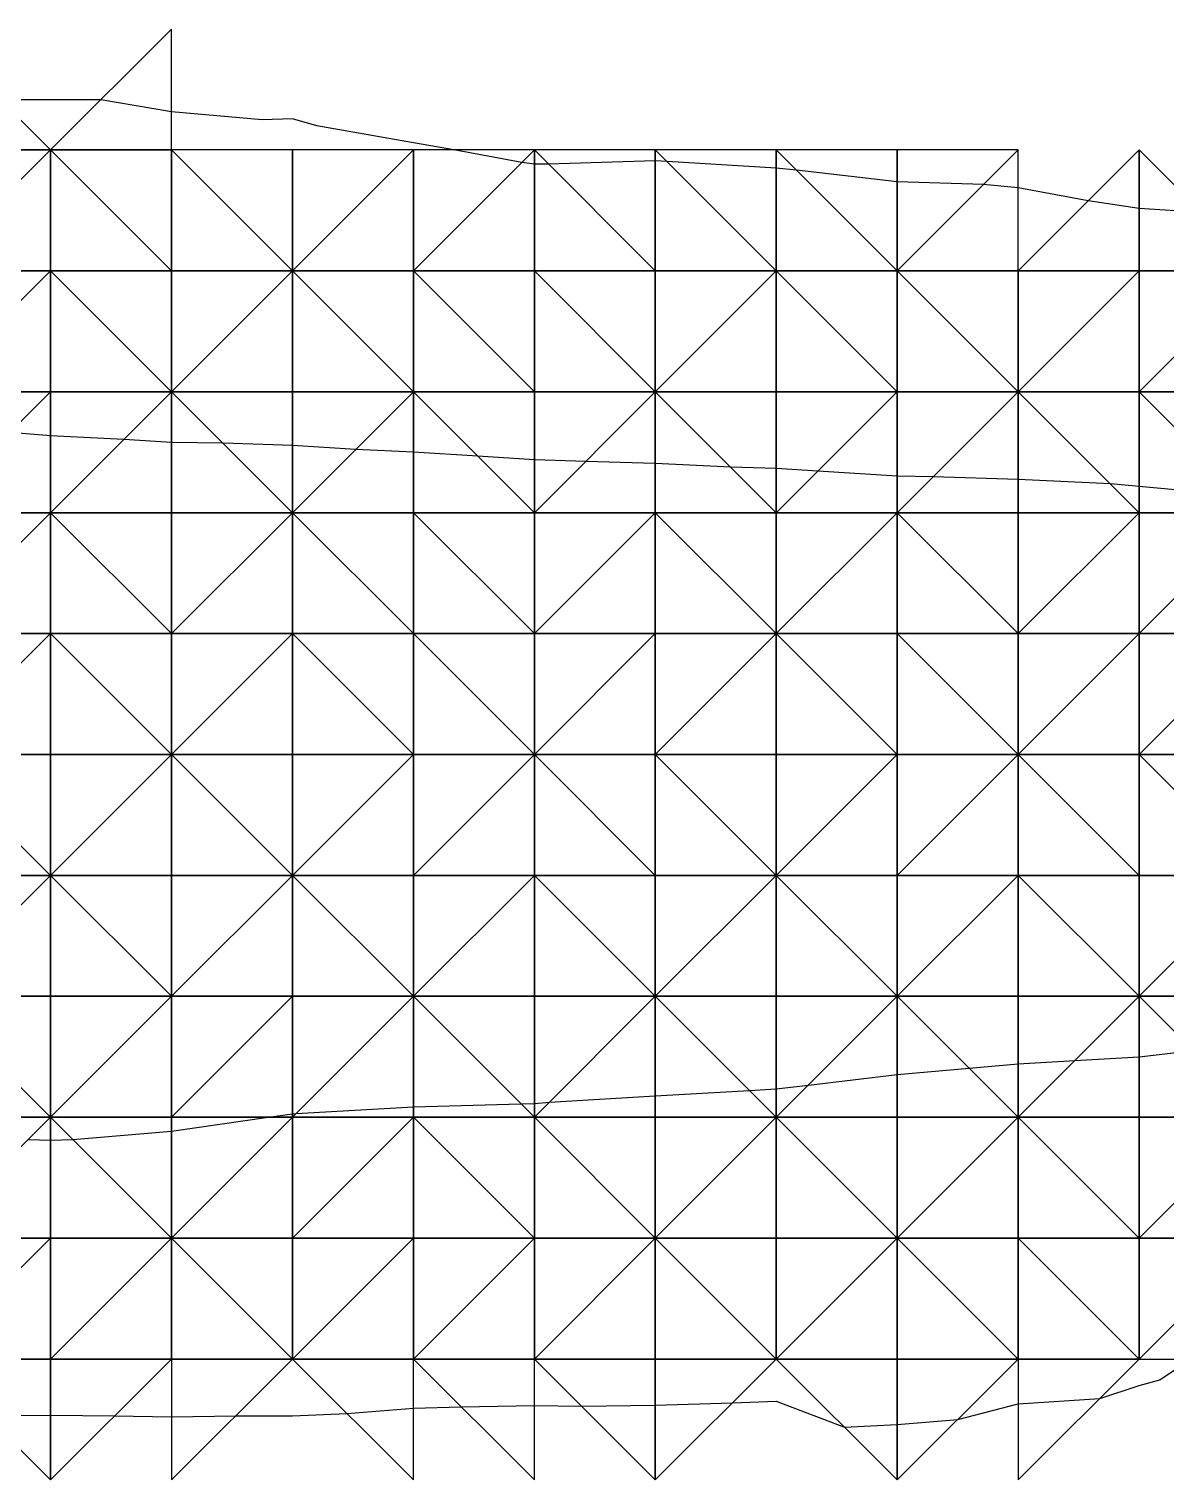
# Model space of a CAD drawing. Header units: metres. Extents: x 4732344 to 4732577, y 2266116 to 2266284.
# Drawn here: x 4732517.69 to 4732522.39, y 2266236.23 to 2266242.23 of the extents above; entities that cross this region are included whole.
import ezdxf

# ---------------------------------------------------------------- set-up
doc = ezdxf.new("R2010")
doc.units = ezdxf.units.M
doc.layers.add('TIN', color=5, linetype='Continuous')

msp = doc.modelspace()

# ---------------------------------------------------------------- linework, layer by layer
at = {"layer": 'lleno', "color": 3}
for points in [[(4732522.5371, 2266241.4769, 1328.1439), (4732522.279, 2266241.4926, 1328.1353), (4732522.0685, 2266241.5245, 1328.1264), (4732521.779, 2266241.5787, 1328.1135), (4732521.6361, 2266241.5921, 1328.1103), (4732521.279, 2266241.6026, 1328.1047), (4732520.8623, 2266241.6517, 1328.0944), (4732520.779, 2266241.6592, 1328.0925), (4732520.3274, 2266241.6866, 1328.084), (4732520.279, 2266241.6895, 1328.0831), (4732519.8378, 2266241.6762, 1328.0801), (4732519.779, 2266241.6762, 1328.0797), (4732519.7277, 2266241.6837, 1328.0786), (4732519.4457, 2266241.735, 1328.0715), (4732519.279, 2266241.7644, 1328.0686), (4732518.879, 2266241.835, 1328.0616), (4732518.779, 2266241.864, 1328.0587), (4732518.654, 2266241.86, 1328.0591), (4732518.279, 2266241.8921, 1328.0558), (4732517.9863, 2266241.9423, 1328.0508), (4732517.779, 2266241.9423, 1328.0508), (4732517.5717, 2266241.9423, 1328.0484)], [(4732522.7112, 2266240.3028, 1328.3637), (4732522.279, 2266240.3427, 1328.3479), (4732522.1604, 2266240.3536, 1328.3445), (4732521.779, 2266240.3721, 1328.3377), (4732521.4274, 2266240.3834, 1328.3321), (4732521.279, 2266240.3858, 1328.33), (4732520.9506, 2266240.4066, 1328.3237), (4732520.779, 2266240.4175, 1328.3204), (4732520.5905, 2266240.4235, 1328.3174), (4732520.279, 2266240.4381, 1328.3119), (4732519.9911, 2266240.4471, 1328.3073), (4732519.779, 2266240.4537, 1328.304), (4732519.5457, 2266240.4683, 1328.2996), (4732519.279, 2266240.485, 1328.2963), (4732519.0402, 2266240.4962, 1328.2952), (4732518.779, 2266240.5128, 1328.2936), (4732518.4921, 2266240.5219, 1328.2903), (4732518.279, 2266240.5253, 1328.2873), (4732518.082, 2266240.538, 1328.2837), (4732517.779, 2266240.5525, 1328.2785), (4732517.6099, 2266240.5659, 1328.2751)], [(4732517.6869, 2266237.6429, 1328.2862), (4732517.779, 2266237.6404, 1328.2873), (4732517.8711, 2266237.6429, 1328.2886), (4732518.279, 2266237.6779, 1328.295), (4732518.679, 2266237.735, 1328.3022), (4732518.779, 2266237.7493, 1328.3039), (4732518.7942, 2266237.7502, 1328.3042), (4732519.279, 2266237.7779, 1328.3113), (4732519.7234, 2266237.7906, 1328.3174), (4732519.779, 2266237.7921, 1328.3182), (4732519.8415, 2266237.7975, 1328.3192), (4732520.279, 2266237.8232, 1328.3256), (4732520.6679, 2266237.8461, 1328.3314), (4732520.779, 2266237.8526, 1328.3331), (4732520.9123, 2266237.8683, 1328.3353), (4732521.279, 2266237.9115, 1328.3415), (4732521.5763, 2266237.9377, 1328.3463), (4732521.779, 2266237.9556, 1328.3495), (4732522.0134, 2266237.9694, 1328.353), (4732522.279, 2266237.985, 1328.3569), (4732522.5027, 2266238.0113, 1328.3656)], [(4732517.5143, 2266236.4997, 1328.1632), (4732517.779, 2266236.5037, 1328.1661), (4732518.0437, 2266236.4997, 1328.1699), (4732518.279, 2266236.4962, 1328.1732), (4732518.5442, 2266236.5002, 1328.1762), (4732518.779, 2266236.5002, 1328.1791), (4732519.0036, 2266236.5104, 1328.181), (4732519.279, 2266236.5319, 1328.1926), (4732519.476, 2266236.538, 1328.1971), (4732519.779, 2266236.5427, 1328.2), (4732519.9743, 2266236.5397, 1328.2031), (4732520.279, 2266236.5445, 1328.206), (4732520.5987, 2266236.5547, 1328.208), (4732520.779, 2266236.5604, 1328.2091), (4732521.0611, 2266236.4529, 1328.2344), (4732521.279, 2266236.4647, 1328.2348), (4732521.529, 2266236.485, 1328.2339), (4732521.779, 2266236.5502, 1328.2239), (4732522.1162, 2266236.5722, 1328.2237), (4732522.279, 2266236.6256, 1328.2149), (4732522.3644, 2266236.6496, 1328.2112), (4732522.4911, 2266236.735, 1328.2171)]]:
    msp.add_polyline3d(points, dxfattribs=at)
at = {"layer": 'TIN', "color": 5}
for points in [[(4732517.279, 2266242.235, 0.076), (4732517.279, 2266241.735, 0.121), (4732517.779, 2266241.735, 0.117)], [(4732518.279, 2266241.735, 0.111), (4732518.279, 2266242.235, 0.076), (4732517.779, 2266241.735, 0.117)], [(4732517.779, 2266241.735, 0.117), (4732517.279, 2266241.735, 0.121), (4732517.279, 2266241.235, 0.156)], [(4732517.279, 2266241.235, 0.156), (4732517.779, 2266241.235, 0.145), (4732517.779, 2266241.735, 0.117)], [(4732517.779, 2266241.735, 0.117), (4732517.779, 2266241.235, 0.145), (4732518.279, 2266241.235, 0.143)], [(4732517.779, 2266241.735, 0.117), (4732518.279, 2266241.235, 0.143), (4732518.279, 2266241.735, 0.111)], [(4732518.779, 2266241.235, 0.14), (4732518.779, 2266241.735, 0.108), (4732518.279, 2266241.735, 0.111)], [(4732518.279, 2266241.735, 0.111), (4732518.279, 2266241.235, 0.143), (4732518.779, 2266241.235, 0.14)], [(4732519.279, 2266241.735, 0.102), (4732518.779, 2266241.735, 0.108), (4732518.779, 2266241.235, 0.14)], [(4732518.779, 2266241.235, 0.14), (4732519.279, 2266241.235, 0.135), (4732519.279, 2266241.735, 0.102)], [(4732519.779, 2266241.235, 0.13), (4732519.779, 2266241.735, 0.096), (4732519.279, 2266241.235, 0.135)], [(4732519.279, 2266241.235, 0.135), (4732519.779, 2266241.735, 0.096), (4732519.279, 2266241.735, 0.102)], [(4732520.279, 2266241.235, 0.13), (4732520.279, 2266241.735, 0.097), (4732519.779, 2266241.735, 0.096)], [(4732519.779, 2266241.735, 0.096), (4732519.779, 2266241.235, 0.13), (4732520.279, 2266241.235, 0.13)], [(4732520.279, 2266241.735, 0.097), (4732520.279, 2266241.235, 0.13), (4732520.779, 2266241.235, 0.128)], [(4732520.779, 2266241.235, 0.128), (4732520.779, 2266241.735, 0.095), (4732520.279, 2266241.735, 0.097)], [(4732521.279, 2266241.735, 0.091), (4732520.779, 2266241.735, 0.095), (4732521.279, 2266241.235, 0.125)], [(4732521.279, 2266241.235, 0.125), (4732520.779, 2266241.735, 0.095), (4732520.779, 2266241.235, 0.128)], [(4732521.779, 2266241.735, 0.09), (4732521.279, 2266241.735, 0.091), (4732521.279, 2266241.235, 0.125)], [(4732521.279, 2266241.235, 0.125), (4732521.779, 2266241.235, 0.122), (4732521.779, 2266241.735, 0.09)], [(4732521.779, 2266241.235, 0.122), (4732522.279, 2266241.235, 0.117), (4732522.279, 2266241.735, 0.084)], [(4732522.279, 2266241.735, 0.084), (4732522.279, 2266241.235, 0.117), (4732522.779, 2266241.235, 0.115)], [(4732517.779, 2266241.235, 0.145), (4732517.279, 2266241.235, 0.156), (4732517.279, 2266240.735, 0.184)], [(4732517.279, 2266240.735, 0.184), (4732517.779, 2266240.735, 0.177), (4732517.779, 2266241.235, 0.145)], [(4732517.779, 2266240.735, 0.177), (4732518.279, 2266240.735, 0.174), (4732517.779, 2266241.235, 0.145)], [(4732518.279, 2266240.735, 0.174), (4732518.279, 2266241.235, 0.143), (4732517.779, 2266241.235, 0.145)], [(4732518.779, 2266241.235, 0.14), (4732518.279, 2266240.735, 0.174), (4732518.779, 2266240.735, 0.172)], [(4732518.779, 2266241.235, 0.14), (4732518.279, 2266241.235, 0.143), (4732518.279, 2266240.735, 0.174)], [(4732518.779, 2266240.735, 0.172), (4732519.279, 2266240.735, 0.168), (4732518.779, 2266241.235, 0.14)], [(4732519.279, 2266240.735, 0.168), (4732519.279, 2266241.235, 0.135), (4732518.779, 2266241.235, 0.14)], [(4732519.779, 2266240.735, 0.164), (4732519.779, 2266241.235, 0.13), (4732519.279, 2266241.235, 0.135)], [(4732519.279, 2266241.235, 0.135), (4732519.279, 2266240.735, 0.168), (4732519.779, 2266240.735, 0.164)], [(4732519.779, 2266241.235, 0.13), (4732520.279, 2266240.735, 0.162), (4732520.279, 2266241.235, 0.13)], [(4732519.779, 2266240.735, 0.164), (4732520.279, 2266240.735, 0.162), (4732519.779, 2266241.235, 0.13)], [(4732520.279, 2266240.735, 0.162), (4732520.779, 2266240.735, 0.16), (4732520.779, 2266241.235, 0.128)], [(4732520.779, 2266241.235, 0.128), (4732520.279, 2266241.235, 0.13), (4732520.279, 2266240.735, 0.162)], [(4732520.779, 2266241.235, 0.128), (4732520.779, 2266240.735, 0.16), (4732521.279, 2266240.735, 0.156)], [(4732521.279, 2266240.735, 0.156), (4732521.279, 2266241.235, 0.125), (4732520.779, 2266241.235, 0.128)], [(4732521.779, 2266241.235, 0.122), (4732521.279, 2266241.235, 0.125), (4732521.779, 2266240.735, 0.155)], [(4732521.279, 2266241.235, 0.125), (4732521.279, 2266240.735, 0.156), (4732521.779, 2266240.735, 0.155)], [(4732522.279, 2266240.735, 0.149), (4732522.279, 2266241.235, 0.117), (4732521.779, 2266240.735, 0.155)], [(4732522.279, 2266241.235, 0.117), (4732521.779, 2266241.235, 0.122), (4732521.779, 2266240.735, 0.155)], [(4732522.779, 2266241.235, 0.115), (4732522.279, 2266240.735, 0.149), (4732522.779, 2266240.735, 0.144)], [(4732522.779, 2266241.235, 0.115), (4732522.279, 2266241.235, 0.117), (4732522.279, 2266240.735, 0.149)], [(4732517.279, 2266240.735, 0.184), (4732517.279, 2266240.235, 0.245), (4732517.779, 2266240.735, 0.177)], [(4732517.279, 2266240.235, 0.245), (4732517.779, 2266240.235, 0.24), (4732517.779, 2266240.735, 0.177)], [(4732518.279, 2266240.735, 0.174), (4732517.779, 2266240.235, 0.24), (4732518.279, 2266240.235, 0.236)], [(4732518.279, 2266240.735, 0.174), (4732517.779, 2266240.735, 0.177), (4732517.779, 2266240.235, 0.24)], [(4732518.279, 2266240.235, 0.236), (4732518.779, 2266240.235, 0.235), (4732518.279, 2266240.735, 0.174)], [(4732518.279, 2266240.735, 0.174), (4732518.779, 2266240.235, 0.235), (4732518.779, 2266240.735, 0.172)], [(4732519.279, 2266240.735, 0.168), (4732518.779, 2266240.235, 0.235), (4732519.279, 2266240.235, 0.232)], [(4732518.779, 2266240.735, 0.172), (4732518.779, 2266240.235, 0.235), (4732519.279, 2266240.735, 0.168)], [(4732519.779, 2266240.235, 0.228), (4732519.779, 2266240.735, 0.164), (4732519.279, 2266240.735, 0.168)], [(4732519.279, 2266240.735, 0.168), (4732519.279, 2266240.235, 0.232), (4732519.779, 2266240.235, 0.228)], [(4732519.779, 2266240.235, 0.228), (4732520.279, 2266240.235, 0.226), (4732520.279, 2266240.735, 0.162)], [(4732520.279, 2266240.735, 0.162), (4732519.779, 2266240.735, 0.164), (4732519.779, 2266240.235, 0.228)], [(4732520.279, 2266240.735, 0.162), (4732520.279, 2266240.235, 0.226), (4732520.779, 2266240.235, 0.223)], [(4732520.779, 2266240.235, 0.223), (4732520.779, 2266240.735, 0.16), (4732520.279, 2266240.735, 0.162)], [(4732520.779, 2266240.235, 0.223), (4732521.279, 2266240.235, 0.219), (4732521.279, 2266240.735, 0.156)], [(4732521.279, 2266240.735, 0.156), (4732520.779, 2266240.735, 0.16), (4732520.779, 2266240.235, 0.223)], [(4732521.779, 2266240.735, 0.155), (4732521.279, 2266240.235, 0.219), (4732521.779, 2266240.235, 0.217)], [(4732521.779, 2266240.735, 0.155), (4732521.279, 2266240.735, 0.156), (4732521.279, 2266240.235, 0.219)], [(4732522.279, 2266240.235, 0.214), (4732522.279, 2266240.735, 0.149), (4732521.779, 2266240.735, 0.155)], [(4732521.779, 2266240.735, 0.155), (4732521.779, 2266240.235, 0.217), (4732522.279, 2266240.235, 0.214)], [(4732522.279, 2266240.235, 0.214), (4732522.779, 2266240.235, 0.208), (4732522.279, 2266240.735, 0.149)], [(4732522.279, 2266240.735, 0.149), (4732522.779, 2266240.235, 0.208), (4732522.779, 2266240.735, 0.144)], [(4732517.779, 2266240.235, 0.24), (4732517.279, 2266239.735, 0.331), (4732517.779, 2266239.735, 0.326)], [(4732517.279, 2266240.235, 0.245), (4732517.279, 2266239.735, 0.331), (4732517.779, 2266240.235, 0.24)], [(4732517.779, 2266240.235, 0.24), (4732517.779, 2266239.735, 0.326), (4732518.279, 2266239.735, 0.322)], [(4732518.279, 2266239.735, 0.322), (4732518.279, 2266240.235, 0.236), (4732517.779, 2266240.235, 0.24)], [(4732518.779, 2266240.235, 0.235), (4732518.279, 2266240.235, 0.236), (4732518.279, 2266239.735, 0.322)], [(4732518.279, 2266239.735, 0.322), (4732518.779, 2266239.735, 0.32), (4732518.779, 2266240.235, 0.235)], [(4732518.779, 2266240.235, 0.235), (4732518.779, 2266239.735, 0.32), (4732519.279, 2266239.735, 0.318)], [(4732519.279, 2266239.735, 0.318), (4732519.279, 2266240.235, 0.232), (4732518.779, 2266240.235, 0.235)], [(4732519.279, 2266240.235, 0.232), (4732519.279, 2266239.735, 0.318), (4732519.779, 2266239.735, 0.315)], [(4732519.779, 2266239.735, 0.315), (4732519.779, 2266240.235, 0.228), (4732519.279, 2266240.235, 0.232)], [(4732519.779, 2266239.735, 0.315), (4732520.279, 2266239.735, 0.312), (4732520.279, 2266240.235, 0.226)], [(4732520.279, 2266240.235, 0.226), (4732519.779, 2266240.235, 0.228), (4732519.779, 2266239.735, 0.315)], [(4732520.279, 2266239.735, 0.312), (4732520.779, 2266239.735, 0.309), (4732520.279, 2266240.235, 0.226)], [(4732520.779, 2266239.735, 0.309), (4732520.779, 2266240.235, 0.223), (4732520.279, 2266240.235, 0.226)], [(4732521.279, 2266240.235, 0.219), (4732520.779, 2266239.735, 0.309), (4732521.279, 2266239.735, 0.306)], [(4732521.279, 2266240.235, 0.219), (4732520.779, 2266240.235, 0.223), (4732520.779, 2266239.735, 0.309)], [(4732521.779, 2266239.735, 0.303), (4732521.279, 2266240.235, 0.219), (4732521.279, 2266239.735, 0.306)], [(4732521.779, 2266240.235, 0.217), (4732521.279, 2266240.235, 0.219), (4732521.779, 2266239.735, 0.303)], [(4732521.779, 2266239.735, 0.303), (4732522.279, 2266239.735, 0.3), (4732522.279, 2266240.235, 0.214)], [(4732522.279, 2266240.235, 0.214), (4732521.779, 2266240.235, 0.217), (4732521.779, 2266239.735, 0.303)], [(4732522.779, 2266239.735, 0.297), (4732522.779, 2266240.235, 0.208), (4732522.279, 2266239.735, 0.3)], [(4732522.279, 2266239.735, 0.3), (4732522.779, 2266240.235, 0.208), (4732522.279, 2266240.235, 0.214)], [(4732517.779, 2266239.735, 0.326), (4732517.279, 2266239.735, 0.331), (4732517.279, 2266239.235, 0.316)], [(4732517.779, 2266239.235, 0.311), (4732517.779, 2266239.735, 0.326), (4732517.279, 2266239.235, 0.316)], [(4732518.279, 2266239.235, 0.307), (4732517.779, 2266239.735, 0.326), (4732517.779, 2266239.235, 0.311)], [(4732518.279, 2266239.735, 0.322), (4732517.779, 2266239.735, 0.326), (4732518.279, 2266239.235, 0.307)], [(4732518.279, 2266239.735, 0.322), (4732518.279, 2266239.235, 0.307), (4732518.779, 2266239.735, 0.32)], [(4732518.779, 2266239.735, 0.32), (4732518.279, 2266239.235, 0.307), (4732518.779, 2266239.235, 0.304)], [(4732519.279, 2266239.235, 0.302), (4732519.279, 2266239.735, 0.318), (4732518.779, 2266239.735, 0.32)], [(4732518.779, 2266239.235, 0.304), (4732519.279, 2266239.235, 0.302), (4732518.779, 2266239.735, 0.32)], [(4732519.279, 2266239.735, 0.318), (4732519.779, 2266239.235, 0.299), (4732519.779, 2266239.735, 0.315)], [(4732519.279, 2266239.235, 0.302), (4732519.779, 2266239.235, 0.299), (4732519.279, 2266239.735, 0.318)], [(4732519.779, 2266239.235, 0.299), (4732520.279, 2266239.235, 0.297), (4732520.279, 2266239.735, 0.312)], [(4732519.779, 2266239.235, 0.299), (4732520.279, 2266239.735, 0.312), (4732519.779, 2266239.735, 0.315)], [(4732520.279, 2266239.235, 0.297), (4732520.779, 2266239.735, 0.309), (4732520.279, 2266239.735, 0.312)], [(4732520.779, 2266239.235, 0.294), (4732520.779, 2266239.735, 0.309), (4732520.279, 2266239.235, 0.297)], [(4732521.279, 2266239.235, 0.29), (4732520.779, 2266239.735, 0.309), (4732520.779, 2266239.235, 0.294)], [(4732521.279, 2266239.735, 0.306), (4732520.779, 2266239.735, 0.309), (4732521.279, 2266239.235, 0.29)], [(4732521.279, 2266239.735, 0.306), (4732521.279, 2266239.235, 0.29), (4732521.779, 2266239.235, 0.288)], [(4732521.779, 2266239.235, 0.288), (4732521.779, 2266239.735, 0.303), (4732521.279, 2266239.735, 0.306)], [(4732521.779, 2266239.235, 0.288), (4732522.279, 2266239.235, 0.285), (4732522.279, 2266239.735, 0.3)], [(4732522.279, 2266239.735, 0.3), (4732521.779, 2266239.735, 0.303), (4732521.779, 2266239.235, 0.288)], [(4732522.279, 2266239.235, 0.285), (4732522.779, 2266239.235, 0.281), (4732522.779, 2266239.735, 0.297)], [(4732522.779, 2266239.735, 0.297), (4732522.279, 2266239.735, 0.3), (4732522.279, 2266239.235, 0.285)], [(4732517.279, 2266238.735, 0.281), (4732517.779, 2266238.735, 0.277), (4732517.279, 2266239.235, 0.316)], [(4732517.279, 2266239.235, 0.316), (4732517.779, 2266238.735, 0.277), (4732517.779, 2266239.235, 0.311)], [(4732517.779, 2266238.735, 0.277), (4732518.279, 2266239.235, 0.307), (4732517.779, 2266239.235, 0.311)], [(4732518.279, 2266238.735, 0.272), (4732518.279, 2266239.235, 0.307), (4732517.779, 2266238.735, 0.277)], [(4732518.779, 2266238.735, 0.269), (4732518.279, 2266239.235, 0.307), (4732518.279, 2266238.735, 0.272)], [(4732518.779, 2266239.235, 0.304), (4732518.279, 2266239.235, 0.307), (4732518.779, 2266238.735, 0.269)], [(4732518.779, 2266238.735, 0.269), (4732519.279, 2266239.235, 0.302), (4732518.779, 2266239.235, 0.304)], [(4732518.779, 2266238.735, 0.269), (4732519.279, 2266238.735, 0.267), (4732519.279, 2266239.235, 0.302)], [(4732519.279, 2266238.735, 0.267), (4732519.779, 2266239.235, 0.299), (4732519.279, 2266239.235, 0.302)], [(4732519.779, 2266238.735, 0.265), (4732519.779, 2266239.235, 0.299), (4732519.279, 2266238.735, 0.267)], [(4732519.779, 2266238.735, 0.265), (4732520.279, 2266238.735, 0.263), (4732519.779, 2266239.235, 0.299)], [(4732519.779, 2266239.235, 0.299), (4732520.279, 2266238.735, 0.263), (4732520.279, 2266239.235, 0.297)], [(4732520.779, 2266239.235, 0.294), (4732520.279, 2266239.235, 0.297), (4732520.779, 2266238.735, 0.26)], [(4732520.279, 2266239.235, 0.297), (4732520.279, 2266238.735, 0.263), (4732520.779, 2266238.735, 0.26)], [(4732520.779, 2266238.735, 0.26), (4732521.279, 2266239.235, 0.29), (4732520.779, 2266239.235, 0.294)], [(4732520.779, 2266238.735, 0.26), (4732521.279, 2266238.735, 0.256), (4732521.279, 2266239.235, 0.29)], [(4732521.279, 2266239.235, 0.29), (4732521.279, 2266238.735, 0.256), (4732521.779, 2266239.235, 0.288)], [(4732521.779, 2266239.235, 0.288), (4732521.279, 2266238.735, 0.256), (4732521.779, 2266238.735, 0.254)], [(4732522.279, 2266238.735, 0.251), (4732522.279, 2266239.235, 0.285), (4732521.779, 2266239.235, 0.288)], [(4732521.779, 2266239.235, 0.288), (4732521.779, 2266238.735, 0.254), (4732522.279, 2266238.735, 0.251)], [(4732522.279, 2266239.235, 0.285), (4732522.779, 2266238.735, 0.247), (4732522.779, 2266239.235, 0.281)], [(4732522.279, 2266238.735, 0.251), (4732522.779, 2266238.735, 0.247), (4732522.279, 2266239.235, 0.285)], [(4732517.779, 2266238.735, 0.277), (4732517.279, 2266238.235, 0.244), (4732517.779, 2266238.235, 0.243)], [(4732517.779, 2266238.735, 0.277), (4732517.279, 2266238.735, 0.281), (4732517.279, 2266238.235, 0.244)], [(4732517.779, 2266238.735, 0.277), (4732518.279, 2266238.235, 0.238), (4732518.279, 2266238.735, 0.272)], [(4732517.779, 2266238.235, 0.243), (4732518.279, 2266238.235, 0.238), (4732517.779, 2266238.735, 0.277)], [(4732518.279, 2266238.735, 0.272), (4732518.279, 2266238.235, 0.238), (4732518.779, 2266238.735, 0.269)], [(4732518.279, 2266238.235, 0.238), (4732518.779, 2266238.235, 0.234), (4732518.779, 2266238.735, 0.269)], [(4732519.279, 2266238.735, 0.267), (4732518.779, 2266238.735, 0.269), (4732519.279, 2266238.235, 0.232)], [(4732519.279, 2266238.235, 0.232), (4732518.779, 2266238.735, 0.269), (4732518.779, 2266238.235, 0.234)], [(4732519.779, 2266238.235, 0.231), (4732519.779, 2266238.735, 0.265), (4732519.279, 2266238.235, 0.232)], [(4732519.779, 2266238.735, 0.265), (4732519.279, 2266238.735, 0.267), (4732519.279, 2266238.235, 0.232)], [(4732520.279, 2266238.235, 0.228), (4732519.779, 2266238.735, 0.265), (4732519.779, 2266238.235, 0.231)], [(4732520.279, 2266238.235, 0.228), (4732520.279, 2266238.735, 0.263), (4732519.779, 2266238.735, 0.265)], [(4732520.279, 2266238.735, 0.263), (4732520.279, 2266238.235, 0.228), (4732520.779, 2266238.735, 0.26)], [(4732520.779, 2266238.735, 0.26), (4732520.279, 2266238.235, 0.228), (4732520.779, 2266238.235, 0.226)], [(4732521.279, 2266238.735, 0.256), (4732520.779, 2266238.735, 0.26), (4732521.279, 2266238.235, 0.222)], [(4732521.279, 2266238.235, 0.222), (4732520.779, 2266238.735, 0.26), (4732520.779, 2266238.235, 0.226)], [(4732521.279, 2266238.235, 0.222), (4732521.779, 2266238.235, 0.219), (4732521.779, 2266238.735, 0.254)], [(4732521.779, 2266238.735, 0.254), (4732521.279, 2266238.735, 0.256), (4732521.279, 2266238.235, 0.222)], [(4732521.779, 2266238.735, 0.254), (4732521.779, 2266238.235, 0.219), (4732522.279, 2266238.235, 0.217)], [(4732522.279, 2266238.735, 0.251), (4732521.779, 2266238.735, 0.254), (4732522.279, 2266238.235, 0.217)], [(4732522.279, 2266238.235, 0.217), (4732522.779, 2266238.735, 0.247), (4732522.279, 2266238.735, 0.251)], [(4732522.279, 2266238.235, 0.217), (4732522.779, 2266238.235, 0.213), (4732522.779, 2266238.735, 0.247)], [(4732517.779, 2266238.235, 0.243), (4732517.279, 2266238.235, 0.244), (4732517.779, 2266237.735, 0.207)], [(4732517.279, 2266238.235, 0.244), (4732517.279, 2266237.735, 0.206), (4732517.779, 2266237.735, 0.207)], [(4732517.779, 2266237.735, 0.207), (4732518.279, 2266238.235, 0.238), (4732517.779, 2266238.235, 0.243)], [(4732517.779, 2266237.735, 0.207), (4732518.279, 2266237.735, 0.204), (4732518.279, 2266238.235, 0.238)], [(4732518.779, 2266238.235, 0.234), (4732518.279, 2266237.735, 0.204), (4732518.779, 2266237.735, 0.199)], [(4732518.279, 2266238.235, 0.238), (4732518.279, 2266237.735, 0.204), (4732518.779, 2266238.235, 0.234)], [(4732519.279, 2266238.235, 0.232), (4732518.779, 2266238.235, 0.234), (4732518.779, 2266237.735, 0.199)], [(4732518.779, 2266237.735, 0.199), (4732519.279, 2266237.735, 0.197), (4732519.279, 2266238.235, 0.232)], [(4732519.279, 2266238.235, 0.232), (4732519.779, 2266237.735, 0.196), (4732519.779, 2266238.235, 0.231)], [(4732519.279, 2266238.235, 0.232), (4732519.279, 2266237.735, 0.197), (4732519.779, 2266237.735, 0.196)], [(4732520.279, 2266238.235, 0.228), (4732519.779, 2266237.735, 0.196), (4732520.279, 2266237.735, 0.194)], [(4732519.779, 2266238.235, 0.231), (4732519.779, 2266237.735, 0.196), (4732520.279, 2266238.235, 0.228)], [(4732520.779, 2266237.735, 0.192), (4732520.279, 2266238.235, 0.228), (4732520.279, 2266237.735, 0.194)], [(4732520.779, 2266238.235, 0.226), (4732520.279, 2266238.235, 0.228), (4732520.779, 2266237.735, 0.192)], [(4732520.779, 2266237.735, 0.192), (4732521.279, 2266238.235, 0.222), (4732520.779, 2266238.235, 0.226)], [(4732521.279, 2266237.735, 0.188), (4732521.279, 2266238.235, 0.222), (4732520.779, 2266237.735, 0.192)], [(4732521.279, 2266238.235, 0.222), (4732521.779, 2266237.735, 0.185), (4732521.779, 2266238.235, 0.219)], [(4732521.279, 2266237.735, 0.188), (4732521.779, 2266237.735, 0.185), (4732521.279, 2266238.235, 0.222)], [(4732521.779, 2266238.235, 0.219), (4732521.779, 2266237.735, 0.185), (4732522.279, 2266238.235, 0.217)], [(4732522.279, 2266238.235, 0.217), (4732521.779, 2266237.735, 0.185), (4732522.279, 2266237.735, 0.183)], [(4732522.779, 2266237.735, 0.179), (4732522.279, 2266238.235, 0.217), (4732522.279, 2266237.735, 0.183)], [(4732522.779, 2266238.235, 0.213), (4732522.279, 2266238.235, 0.217), (4732522.779, 2266237.735, 0.179)], [(4732517.779, 2266237.735, 0.207), (4732517.279, 2266237.235, 0.169), (4732517.779, 2266237.235, 0.17)], [(4732517.779, 2266237.735, 0.207), (4732517.279, 2266237.735, 0.206), (4732517.279, 2266237.235, 0.169)], [(4732518.279, 2266237.735, 0.204), (4732517.779, 2266237.735, 0.207), (4732518.279, 2266237.235, 0.169)], [(4732518.279, 2266237.235, 0.169), (4732517.779, 2266237.735, 0.207), (4732517.779, 2266237.235, 0.17)], [(4732518.779, 2266237.735, 0.199), (4732518.279, 2266237.735, 0.204), (4732518.279, 2266237.235, 0.169)], [(4732518.279, 2266237.235, 0.169), (4732518.779, 2266237.235, 0.165), (4732518.779, 2266237.735, 0.199)], [(4732519.279, 2266237.235, 0.161), (4732519.279, 2266237.735, 0.197), (4732518.779, 2266237.235, 0.165)], [(4732518.779, 2266237.235, 0.165), (4732519.279, 2266237.735, 0.197), (4732518.779, 2266237.735, 0.199)], [(4732519.779, 2266237.735, 0.196), (4732519.279, 2266237.735, 0.197), (4732519.779, 2266237.235, 0.161)], [(4732519.779, 2266237.235, 0.161), (4732519.279, 2266237.735, 0.197), (4732519.279, 2266237.235, 0.161)], [(4732520.279, 2266237.735, 0.194), (4732519.779, 2266237.735, 0.196), (4732520.279, 2266237.235, 0.159)], [(4732519.779, 2266237.735, 0.196), (4732519.779, 2266237.235, 0.161), (4732520.279, 2266237.235, 0.159)], [(4732520.779, 2266237.235, 0.157), (4732520.779, 2266237.735, 0.192), (4732520.279, 2266237.235, 0.159)], [(4732520.279, 2266237.235, 0.159), (4732520.779, 2266237.735, 0.192), (4732520.279, 2266237.735, 0.194)], [(4732521.279, 2266237.735, 0.188), (4732520.779, 2266237.735, 0.192), (4732521.279, 2266237.235, 0.154)], [(4732521.279, 2266237.235, 0.154), (4732520.779, 2266237.735, 0.192), (4732520.779, 2266237.235, 0.157)], [(4732521.279, 2266237.235, 0.154), (4732521.779, 2266237.735, 0.185), (4732521.279, 2266237.735, 0.188)], [(4732521.779, 2266237.235, 0.151), (4732521.779, 2266237.735, 0.185), (4732521.279, 2266237.235, 0.154)], [(4732521.779, 2266237.235, 0.151), (4732522.279, 2266237.235, 0.148), (4732521.779, 2266237.735, 0.185)], [(4732521.779, 2266237.735, 0.185), (4732522.279, 2266237.235, 0.148), (4732522.279, 2266237.735, 0.183)], [(4732522.279, 2266237.735, 0.183), (4732522.279, 2266237.235, 0.148), (4732522.779, 2266237.735, 0.179)], [(4732522.279, 2266237.235, 0.148), (4732522.779, 2266237.235, 0.145), (4732522.779, 2266237.735, 0.179)], [(4732517.279, 2266236.735, 0.132), (4732517.779, 2266236.735, 0.131), (4732517.779, 2266237.235, 0.17)], [(4732517.779, 2266237.235, 0.17), (4732517.279, 2266237.235, 0.169), (4732517.279, 2266236.735, 0.132)], [(4732517.779, 2266237.235, 0.17), (4732517.779, 2266236.735, 0.131), (4732518.279, 2266237.235, 0.169)], [(4732517.779, 2266236.735, 0.131), (4732518.279, 2266236.735, 0.132), (4732518.279, 2266237.235, 0.169)], [(4732518.279, 2266236.735, 0.132), (4732518.779, 2266236.735, 0.131), (4732518.279, 2266237.235, 0.169)], [(4732518.279, 2266237.235, 0.169), (4732518.779, 2266236.735, 0.131), (4732518.779, 2266237.235, 0.165)], [(4732519.279, 2266236.735, 0.126), (4732519.279, 2266237.235, 0.161), (4732518.779, 2266236.735, 0.131)], [(4732519.279, 2266237.235, 0.161), (4732518.779, 2266237.235, 0.165), (4732518.779, 2266236.735, 0.131)], [(4732519.779, 2266237.235, 0.161), (4732519.279, 2266237.235, 0.161), (4732519.279, 2266236.735, 0.126)], [(4732519.279, 2266236.735, 0.126), (4732519.779, 2266236.735, 0.125), (4732519.779, 2266237.235, 0.161)], [(4732520.279, 2266237.235, 0.159), (4732519.779, 2266237.235, 0.161), (4732519.779, 2266236.735, 0.125)], [(4732519.779, 2266236.735, 0.125), (4732520.279, 2266236.735, 0.124), (4732520.279, 2266237.235, 0.159)], [(4732520.779, 2266236.735, 0.122), (4732520.279, 2266237.235, 0.159), (4732520.279, 2266236.735, 0.124)], [(4732520.779, 2266237.235, 0.157), (4732520.279, 2266237.235, 0.159), (4732520.779, 2266236.735, 0.122)], [(4732521.279, 2266236.735, 0.12), (4732521.279, 2266237.235, 0.154), (4732520.779, 2266236.735, 0.122)], [(4732520.779, 2266236.735, 0.122), (4732521.279, 2266237.235, 0.154), (4732520.779, 2266237.235, 0.157)], [(4732521.279, 2266236.735, 0.12), (4732521.779, 2266236.735, 0.117), (4732521.279, 2266237.235, 0.154)], [(4732521.279, 2266237.235, 0.154), (4732521.779, 2266236.735, 0.117), (4732521.779, 2266237.235, 0.151)], [(4732521.779, 2266237.235, 0.151), (4732521.779, 2266236.735, 0.117), (4732522.279, 2266236.735, 0.114)], [(4732522.279, 2266236.735, 0.114), (4732522.279, 2266237.235, 0.148), (4732521.779, 2266237.235, 0.151)], [(4732522.779, 2266236.735, 0.081), (4732522.779, 2266237.235, 0.145), (4732522.279, 2266236.735, 0.114)], [(4732522.279, 2266236.735, 0.114), (4732522.779, 2266237.235, 0.145), (4732522.279, 2266237.235, 0.148)], [(4732517.779, 2266236.235, 0.064), (4732517.779, 2266236.735, 0.131), (4732517.279, 2266236.735, 0.132)], [(4732518.279, 2266236.735, 0.132), (4732517.779, 2266236.735, 0.131), (4732517.779, 2266236.235, 0.064)], [(4732518.779, 2266236.735, 0.131), (4732518.279, 2266236.735, 0.132), (4732518.279, 2266236.235, 0.065)], [(4732518.779, 2266236.735, 0.131), (4732519.279, 2266236.235, 0.062), (4732519.279, 2266236.735, 0.126)], [(4732519.779, 2266236.235, 0.06), (4732519.779, 2266236.735, 0.125), (4732519.279, 2266236.735, 0.126)], [(4732520.279, 2266236.235, 0.061), (4732520.279, 2266236.735, 0.124), (4732519.779, 2266236.735, 0.125)], [(4732520.279, 2266236.235, 0.061), (4732520.779, 2266236.735, 0.122), (4732520.279, 2266236.735, 0.124)], [(4732520.779, 2266236.735, 0.122), (4732521.279, 2266236.235, 0.083), (4732521.279, 2266236.735, 0.12)], [(4732521.279, 2266236.735, 0.12), (4732521.279, 2266236.235, 0.083), (4732521.779, 2266236.735, 0.117)], [(4732522.279, 2266236.735, 0.114), (4732521.779, 2266236.735, 0.117), (4732521.779, 2266236.235, 0.071)]]:
    msp.add_3dface(points, dxfattribs=at)

doc.saveas('drawing.dxf')
